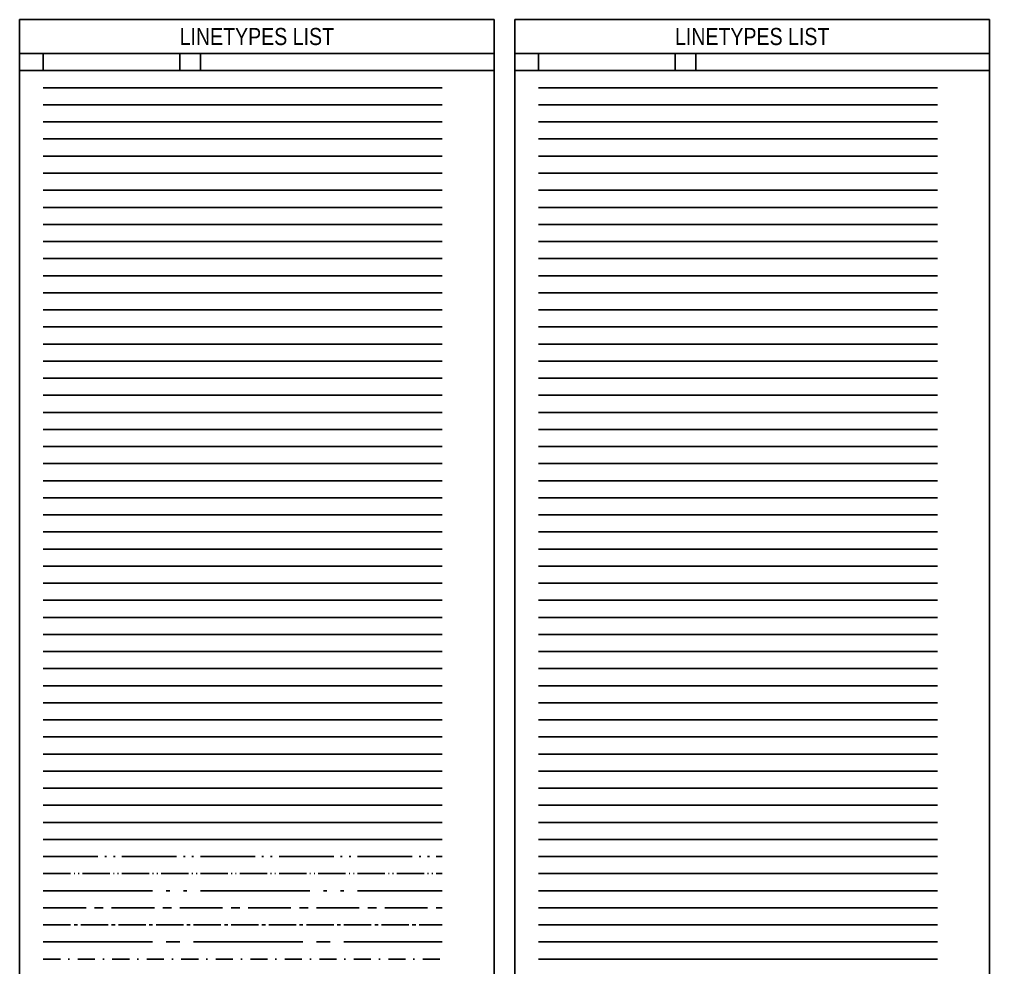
# Model space of a CAD drawing. Header units: metres. Extents: x 3 to 509016, y 4 to 6969473.
# Drawn here: x 507671.3 to 507955.3, y 6969195.1 to 6969472.6 of the extents above; entities that cross this region are included whole.
import ezdxf
from ezdxf.lldxf.tags import DXFTag

# ---------------------------------------------------------------- set-up
doc = ezdxf.new("R2010")
doc.units = ezdxf.units.M
for name, pattern in [('ISO-BOUNDARY', [23, 16, -2, 0.5, -2, 0.5, -2]), ('ISO-BOUNDARY2', [11.5, 8, -1, 0.25, -1, 0.25, -1]), ('ISO-BOUNDARYx2', [46, 32, -4, 1, -4, 1, -4]), ('ISO-CENTRE', [20, 12.5, -2.5, 2.5, -2.5]), ('ISO-CENTRE2', [11, 8, -1, 1, -1]), ('ISO-CENTREX2', [44, 32, -4, 4, -4]), ('ISO-DASHDOT', [10, 5, -2.5, 0, -2.5])]:
    doc.linetypes.add(name, pattern=pattern)
doc.layers.add('_Design Non Plottable', color=45, linetype='Continuous', plot=False)
doc.layers.add('XREF', color=7, linetype='Continuous')
doc.styles.get("Standard").update_dxf_attribs({"font": 'ARIALN.TTF'})
doc.linetypes.add('CIVIL-Barrier 1', pattern='A,7.5,[13,NORTHROP_LTYPES,S=1,R=0,X=0,Y=0],7.5', length=15)
doc.linetypes.add('CIVIL-Barrier 2', pattern='A,7.5,[14,NORTHROP_LTYPES,S=1,R=0,X=0,Y=0],7.5', length=15)
doc.linetypes.add('CIVIL-Barrier 3', pattern='A,13.5,[12,NORTHROP_LTYPES,S=1,R=90,X=0,Y=0],1.5', length=15)
doc.linetypes.add('CIVIL-Edge Building', pattern='A,1.5,[15,NORTHROP_LTYPES,S=1,R=0,X=0,Y=1.5],1.5', length=3)
doc.linetypes.add('CIVIL-Fence 1', pattern='A,12,[11,NORTHROP_LTYPES,S=1,R=0,X=0,Y=0],-3', length=15)
doc.linetypes.add('CIVIL-Fence 2', pattern='A,12,[12,NORTHROP_LTYPES,S=1,R=0,X=0,Y=0],-3', length=15)
doc.linetypes.add('CIVIL-Fence 3', pattern='A,12,-3.5,[17,NORTHROP_LTYPES,S=1,R=0,X=0,Y=0],-3.5', length=19)
doc.linetypes.add('CIVIL-Fence 4', pattern='A,12,-1.5,[15,NORTHROP_LTYPES,S=1,R=0,X=0,Y=0],-1.5', length=15)
doc.linetypes.add('CIVIL-Fence 5', pattern='A,12,-1.5,[16,NORTHROP_LTYPES,S=1,R=0,X=0,Y=0],-2.5', length=16)
doc.linetypes.add('CIVIL-Fence 6', pattern='A,12.94,-0.56,[18,NORTHROP_LTYPES,S=1,R=0,X=0,Y=0],-1.321725', length=14.821725)
doc.linetypes.add('CIVIL-Fence 7', pattern='A,10.757359,-1.06066,[12,NORTHROP_LTYPES,S=1,R=45,X=0,Y=-1.06066],-3.181981', length=15)
doc.linetypes.add('CIVIL-Railway Tracks', pattern='A,0,-2,[17,NORTHROP_LTYPES,S=1,R=0,X=0,Y=0],-2', length=4)
doc.linetypes.add('CIVIL_Edge of Bitumen', pattern='A,2,[19,NORTHROP_LTYPES,S=1,R=0,X=0,Y=0],8', length=10)
tags = doc.linetypes.add('DRAINAGE-Design Drainage', pattern='A,16.211712,-0.32817,["D",Standard,S=2,R=0,X=0,Y=-1],-2.027901', length=18.567783).pattern_tags.tags
tags[6] = DXFTag(74, 10)
tags = doc.linetypes.add('DRAINAGE-Design Irrigation', pattern='A,3.056402,-2,4,-2,4,-2,3.056402,-0.281785,["IRR",Standard,S=2,R=0,X=0,Y=-1],-4.412622', length=24.807211).pattern_tags.tags
tags[18] = DXFTag(74, 10)
tags = doc.linetypes.add('DRAINAGE-Design RWD', pattern='A,14.307892,-0.324077,["RWD",Standard,S=2,R=0,X=0,Y=-1],-5.843727', length=20.475696).pattern_tags.tags
tags[6] = DXFTag(74, 10)
tags = doc.linetypes.add('DRAINAGE-Design Subsoil Drain', pattern='A,14.598135,-0.413779,["SSD",Standard,S=2,R=0,X=0,Y=-1],-5.101228', length=20.113142).pattern_tags.tags
tags[6] = DXFTag(74, 10)
tags = doc.linetypes.add('DRAINAGE-Design SWD', pattern='A,14.280946,-0.413779,["SWD",Standard,S=2,R=0,X=0,Y=-1],-5.735607', length=20.430332).pattern_tags.tags
tags[6] = DXFTag(74, 10)
tags = doc.linetypes.add('DRAINAGE-Existing Drainage', pattern='A,6.542145,-1.8,6.542145,-0.31862,["ExD",Standard,S=2,R=0,X=0,Y=-1],-4.701844', length=19.904754).pattern_tags.tags
tags[10] = DXFTag(74, 10)
tags = doc.linetypes.add('DRAINAGE-Existing Irrigation', pattern='A,1.842375,-1,3.684749,-1,3.684749,-1,3.684749,-1,1.842375,-0.31862,["ExIRR",Standard,S=2,R=0,X=0,Y=-1],-7.086564', length=26.144181).pattern_tags.tags
tags[22] = DXFTag(74, 10)
tags = doc.linetypes.add('DRAINAGE-Existing RWD', pattern='A,5.588189,-1.8,5.588189,-0.31862,["ExRWD",Standard,S=2,R=0,X=0,Y=-1],-8.517669', length=21.812667).pattern_tags.tags
tags[10] = DXFTag(74, 10)
tags = doc.linetypes.add('DRAINAGE-Existing Subsoil Drain', pattern='A,5.769463,-1.8,5.769463,-0.336016,["ExSSD",Standard,S=2,R=0,X=0,Y=-1],-7.775171', length=21.450113).pattern_tags.tags
tags[10] = DXFTag(74, 10)
tags = doc.linetypes.add('DRAINAGE-Existing SWD', pattern='A,5.610868,-1.8,5.610868,-0.336016,["ExSWD",Standard,S=2,R=0,X=0,Y=-1],-8.40955', length=21.767302).pattern_tags.tags
tags[10] = DXFTag(74, 10)
tags = doc.linetypes.add('DRAINAGE-Future Drainage', pattern='A,4.284232,-2.975,0.05,-2.975,4.284232,-0.315892,["FutD",Standard,S=2,R=0,X=0,Y=-1],-5.347136', length=20.231492).pattern_tags.tags
tags[14] = DXFTag(74, 10)
tags = doc.linetypes.add('DRAINAGE-Future Subsoil Drain', pattern='A,3.515643,-2.975,0.05,-2.975,3.515643,-0.325102,["FutSSD",Standard,S=2,R=0,X=0,Y=-1],-8.412278', length=21.768666).pattern_tags.tags
tags[14] = DXFTag(74, 10)
tags = doc.linetypes.add('DRAINAGE-Future SWD', pattern='A,3.357048,-2.975,0.05,-2.975,3.357048,-0.325102,["FutSWD",Standard,S=2,R=0,X=0,Y=-1],-9.046658', length=22.085856).pattern_tags.tags
tags[14] = DXFTag(74, 10)
doc.linetypes.add('EARTHWORKS-Boulder Wall', pattern='A,0,-1.5,["O",Standard,S=4,R=90,X=1,Y=-1.805],-2.25', length=3.75)
doc.linetypes.add('EARTHWORKS-Mound 1', pattern='A,5,-1,[7,NORTHROP_LTYPES,S=1,R=270,X=0,Y=2.5],-3', length=9)
doc.linetypes.add('EARTHWORKS-Mound 2', pattern='A,0,-6,[7,NORTHROP_LTYPES,S=1,R=270,X=0,Y=2.5],-3', length=9)
doc.linetypes.add('EARTHWORKS_Batter Tadpole', pattern='A,0.5,[10,NORTHROP_LTYPES,S=1,R=0,X=0,Y=0],3,[10,NORTHROP_LTYPES,S=0.5,R=0,X=0,Y=0],2.5', length=6)
doc.linetypes.add('EARTHWORKS_Batter Ticks 1', pattern='A,0.5,[9,NORTHROP_LTYPES,S=1,R=0,X=0,Y=0],3,[9,NORTHROP_LTYPES,S=0.5,R=0,X=0,Y=0],2.5', length=6)
doc.linetypes.add('EARTHWORKS_Batter Ticks 2', pattern='A,0.5,[21,NORTHROP_LTYPES,S=1,R=0,X=0,Y=0],3,[21,NORTHROP_LTYPES,S=0.5,R=0,X=0,Y=0],2.5', length=6)
tags = doc.linetypes.add('FLOOD 01%AEP', pattern='A,18.137697,-0.281447,["1%%%AEP",Standard,S=2,R=0,X=0,Y=-1],-8.320872', length=26.740016).pattern_tags.tags
tags[6] = DXFTag(74, 10)
tags = doc.linetypes.add('FLOOD 02%AEP', pattern='A,17.956251,-0.462893,["2%%%AEP",Standard,S=2,R=0,X=0,Y=-1],-8.320872', length=26.740016).pattern_tags.tags
tags[6] = DXFTag(74, 10)
tags = doc.linetypes.add('FLOOD 05%AEP', pattern='A,17.983536,-0.435608,["5%%%AEP",Standard,S=2,R=0,X=0,Y=-1],-8.320872', length=26.740016).pattern_tags.tags
tags[6] = DXFTag(74, 10)
tags = doc.linetypes.add('FLOOD 10%AEP', pattern='A,17.50059,-0.281447,["10%%%AEP",Standard,S=2,R=0,X=0,Y=-1],-9.595087', length=27.377124).pattern_tags.tags
tags[6] = DXFTag(74, 10)
tags = doc.linetypes.add('FLOOD 20%AEP', pattern='A,17.319143,-0.462893,["20%%%AEP",Standard,S=2,R=0,X=0,Y=-1],-9.595087', length=27.377123).pattern_tags.tags
tags[6] = DXFTag(74, 10)
tags = doc.linetypes.add('FLOOD FREEBOARD', pattern='A,20.980153,["FB",Standard,S=2,R=0,X=0,Y=0.3],6.487094', length=27.467247).pattern_tags.tags
tags[4] = DXFTag(74, 10)
tags = doc.linetypes.add('FLOOD NWL', pattern='A,20.031147,["NWL",Standard,S=2,R=0,X=0,Y=0.3],7.436101', length=27.467248).pattern_tags.tags
tags[4] = DXFTag(74, 10)
tags = doc.linetypes.add('FLOOD TED', pattern='A,20.153414,["TED",Standard,S=2,R=0,X=0,Y=0.3],7.313833', length=27.467247).pattern_tags.tags
tags[4] = DXFTag(74, 10)
tags = doc.linetypes.add('FLOOD TWL', pattern='A,20.025856,["TWL",Standard,S=2,R=0,X=0,Y=0.3],7.441391', length=27.467247).pattern_tags.tags
tags[4] = DXFTag(74, 10)
tags = doc.linetypes.add('GAS-Design Gas', pattern='A,16.084493,-0.390587,["G",Standard,S=2,R=0,X=0,Y=-1],-2.161255', length=18.636335).pattern_tags.tags
tags[6] = DXFTag(74, 10)
tags = doc.linetypes.add('GAS-Existing Gas', pattern='A,6.501046,-1.8,6.501046,-0.336016,["ExG",Standard,S=2,R=0,X=0,Y=-1],-4.835198', length=19.973306).pattern_tags.tags
tags[10] = DXFTag(74, 10)
tags = doc.linetypes.add('GAS-Future Gas', pattern='A,4.247226,-2.975,0.05,-2.975,4.247226,-0.325102,["FutG",Standard,S=2,R=0,X=0,Y=-1],-5.472306', length=20.29186).pattern_tags.tags
tags[14] = DXFTag(74, 10)
tags = doc.linetypes.add('UTILITY-Design Elec', pattern='A,16.284017,-0.31862,["E",Standard,S=2,R=0,X=0,Y=-1],-1.905118', length=18.507755).pattern_tags.tags
tags[6] = DXFTag(74, 10)
tags = doc.linetypes.add('UTILITY-Design HV', pattern='A,15.451821,-0.324077,["HV",Standard,S=2,R=0,X=0,Y=-1],-3.665009', length=19.440907).pattern_tags.tags
tags[6] = DXFTag(74, 10)
tags = doc.linetypes.add('UTILITY-Design NBN', pattern='A,14.619624,-0.329534,["NBN",Standard,S=2,R=0,X=0,Y=-1],-5.143863', length=20.093021).pattern_tags.tags
tags[6] = DXFTag(74, 10)
tags = doc.linetypes.add('UTILITY-Design Optic Fibre', pattern='A,15.373715,-0.401501,["OF",Standard,S=2,R=0,X=0,Y=-1],-3.599181', length=19.374397).pattern_tags.tags
tags[6] = DXFTag(74, 10)
tags = doc.linetypes.add('UTILITY-Design Overhead Elec', pattern='A,14.164302,-0.401501,["OH/E",Standard,S=2,R=0,X=0,Y=-1],-5.99618', length=20.561983).pattern_tags.tags
tags[6] = DXFTag(74, 10)
tags = doc.linetypes.add('UTILITY-Design Telecomm', pattern='A,16.22399,-0.442767,["T",Standard,S=2,R=0,X=0,Y=-1],-1.857369', length=18.524126).pattern_tags.tags
tags[6] = DXFTag(74, 10)
tags = doc.linetypes.add('UTILITY-Design Unknown', pattern='A,16.319146,-0.410367,["?",Standard,S=2,R=0,X=0,Y=-1],-1.663985', length=18.393498).pattern_tags.tags
tags[6] = DXFTag(74, 10)
tags = doc.linetypes.add('UTILITY-Existing Elec', pattern='A,6.573523,-1.8,6.573523,-0.31862,["ExE",Standard,S=2,R=0,X=0,Y=-1],-4.579061', length=19.844727).pattern_tags.tags
tags[10] = DXFTag(74, 10)
tags = doc.linetypes.add('UTILITY-Existing HV', pattern='A,6.160153,-1.8,6.160153,-0.31862,["ExHV",Standard,S=2,R=0,X=0,Y=-1],-6.338952', length=20.777878).pattern_tags.tags
tags[10] = DXFTag(74, 10)
tags = doc.linetypes.add('UTILITY-Existing NBN', pattern='A,5.746784,-1.8,5.746784,-0.31862,["ExNBN",Standard,S=2,R=0,X=0,Y=-1],-7.817806', length=21.429994).pattern_tags.tags
tags[10] = DXFTag(74, 10)
tags = doc.linetypes.add('UTILITY-Existing Optic Fibre', pattern='A,6.151114,-1.8,6.151114,-0.336016,["ExOF",Standard,S=2,R=0,X=0,Y=-1],-6.273124', length=20.711368).pattern_tags.tags
tags[10] = DXFTag(74, 10)
doc.linetypes.add('UTILITY-Existing OVERHEAD', pattern='A,3.75,[1,NORTHROP_LTYPES,S=1,R=0,X=0,Y=0],7.5,[1,NORTHROP_LTYPES,S=1,R=180,X=0,Y=0],3.75', length=15)
tags = doc.linetypes.add('UTILITY-Existing Overhead Elec', pattern='A,5.546407,-1.8,5.546407,-0.336016,["ExOH/E",Standard,S=2,R=0,X=0,Y=-1],-8.670123', length=21.898953).pattern_tags.tags
tags[10] = DXFTag(74, 10)
tags = doc.linetypes.add('UTILITY-Existing Telecomm', pattern='A,6.605583,-1.8,6.605583,-0.31862,["ExT",Standard,S=2,R=0,X=0,Y=-1],-4.531312', length=19.861098).pattern_tags.tags
tags[10] = DXFTag(74, 10)
tags = doc.linetypes.add('UTILITY-Existing Unknown', pattern='A,6.632697,-1.8,6.632697,-0.327148,["Ex?",Standard,S=2,R=0,X=0,Y=-1],-4.337928', length=19.73047).pattern_tags.tags
tags[10] = DXFTag(74, 10)
tags = doc.linetypes.add('UTILITY-Future Elec', pattern='A,4.31561,-2.975,0.05,-2.975,4.31561,-0.315892,["FutE",Standard,S=2,R=0,X=0,Y=-1],-5.224353', length=20.171465).pattern_tags.tags
tags[14] = DXFTag(74, 10)
tags = doc.linetypes.add('UTILITY-Future HV', pattern='A,3.90224,-2.975,0.05,-2.975,3.90224,-0.315892,["FutHV",Standard,S=2,R=0,X=0,Y=-1],-6.984244', length=21.104616).pattern_tags.tags
tags[14] = DXFTag(74, 10)
tags = doc.linetypes.add('UTILITY-Future NBN', pattern='A,3.399219,-2.975,0.05,-2.975,3.399219,-0.168184,["FutNBN",Standard,S=2,R=0,X=0,Y=-1],-8.96806', length=21.934682).pattern_tags.tags
tags[14] = DXFTag(74, 10)
tags = doc.linetypes.add('UTILITY-Future Optic Fibre', pattern='A,3.897294,-2.975,0.05,-2.975,3.897294,-0.325102,["FutOF",Standard,S=2,R=0,X=0,Y=-1],-6.910232', length=21.029922).pattern_tags.tags
tags[14] = DXFTag(74, 10)
tags = doc.linetypes.add('UTILITY-Future Telecomm', pattern='A,4.34767,-2.975,0.05,-2.975,4.34767,-0.315892,["FutT",Standard,S=2,R=0,X=0,Y=-1],-5.176604', length=20.187836).pattern_tags.tags
tags[14] = DXFTag(74, 10)
tags = doc.linetypes.add('WATER-Des RecWater', pattern='A,15.134631,-0.324077,["RW",Standard,S=2,R=0,X=0,Y=-1],-4.295296', length=19.754004).pattern_tags.tags
tags[6] = DXFTag(74, 10)
tags = doc.linetypes.add('WATER-Des Water', pattern='A,15.81676,-0.468688,["W",Standard,S=2,R=0,X=0,Y=-1],-2.641817', length=18.927265).pattern_tags.tags
tags[6] = DXFTag(74, 10)
tags = doc.linetypes.add('WATER-Design DN025', pattern='A,19.15066,-0.479262,["W-25",Standard,S=2,R=0,X=0,Y=-1],-5.888405', length=25.518327).pattern_tags.tags
tags[6] = DXFTag(74, 10)
tags = doc.linetypes.add('WATER-Design DN032', pattern='A,19.15066,-0.479262,["W-32",Standard,S=2,R=0,X=0,Y=-1],-5.862484', length=25.492406).pattern_tags.tags
tags[6] = DXFTag(74, 10)
tags = doc.linetypes.add('WATER-Design DN040', pattern='A,19.15066,-0.479262,["W-40",Standard,S=2,R=0,X=0,Y=-1],-5.870669', length=25.500591).pattern_tags.tags
tags[6] = DXFTag(74, 10)
tags = doc.linetypes.add('WATER-Design DN050', pattern='A,19.15066,-0.479262,["W-50",Standard,S=2,R=0,X=0,Y=-1],-5.870669', length=25.500591).pattern_tags.tags
tags[6] = DXFTag(74, 10)
tags = doc.linetypes.add('WATER-Design DN063', pattern='A,19.15066,-0.479262,["W-63",Standard,S=2,R=0,X=0,Y=-1],-5.874762', length=25.504684).pattern_tags.tags
tags[6] = DXFTag(74, 10)
tags = doc.linetypes.add('WATER-Design DN090', pattern='A,19.15066,-0.479262,["W-90",Standard,S=2,R=0,X=0,Y=-1],-5.870669', length=25.500591).pattern_tags.tags
tags[6] = DXFTag(74, 10)
tags = doc.linetypes.add('WATER-Design DN100', pattern='A,18.513552,-0.479262,["W-100",Standard,S=2,R=0,X=0,Y=-1],-7.144885', length=26.137699).pattern_tags.tags
tags[6] = DXFTag(74, 10)
tags = doc.linetypes.add('WATER-Design DN125', pattern='A,18.513552,-0.479262,["W-125",Standard,S=2,R=0,X=0,Y=-1],-7.16262', length=26.155434).pattern_tags.tags
tags[6] = DXFTag(74, 10)
tags = doc.linetypes.add('WATER-Design DN150', pattern='A,18.513552,-0.479262,["W-150",Standard,S=2,R=0,X=0,Y=-1],-7.144885', length=26.137699).pattern_tags.tags
tags[6] = DXFTag(74, 10)
tags = doc.linetypes.add('WATER-Design DN180', pattern='A,18.513552,-0.479262,["W-180",Standard,S=2,R=0,X=0,Y=-1],-7.144885', length=26.137699).pattern_tags.tags
tags[6] = DXFTag(74, 10)
tags = doc.linetypes.add('WATER-Design DN200', pattern='A,18.513552,-0.479262,["W-200",Standard,S=2,R=0,X=0,Y=-1],-7.144885', length=26.137699).pattern_tags.tags
tags[6] = DXFTag(74, 10)
tags = doc.linetypes.add('WATER-Design DN225', pattern='A,18.513552,-0.479262,["W-225",Standard,S=2,R=0,X=0,Y=-1],-7.16262', length=26.155434).pattern_tags.tags
tags[6] = DXFTag(74, 10)
tags = doc.linetypes.add('WATER-Design DN250', pattern='A,18.513552,-0.479262,["W-250",Standard,S=2,R=0,X=0,Y=-1],-7.144885', length=26.137699).pattern_tags.tags
tags[6] = DXFTag(74, 10)
tags = doc.linetypes.add('WATER-Design DN280', pattern='A,18.513552,-0.479262,["W-280",Standard,S=2,R=0,X=0,Y=-1],-7.144885', length=26.137699).pattern_tags.tags
tags[6] = DXFTag(74, 10)
tags = doc.linetypes.add('WATER-Design DN300', pattern='A,18.513552,-0.479262,["W-300",Standard,S=2,R=0,X=0,Y=-1],-7.144885', length=26.137699).pattern_tags.tags
tags[6] = DXFTag(74, 10)
tags = doc.linetypes.add('WATER-Design DN315', pattern='A,18.513552,-0.479262,["W-315",Standard,S=2,R=0,X=0,Y=-1],-7.16262', length=26.155434).pattern_tags.tags
tags[6] = DXFTag(74, 10)
tags = doc.linetypes.add('WATER-Design DN355', pattern='A,18.513552,-0.479262,["W-355",Standard,S=2,R=0,X=0,Y=-1],-7.16262', length=26.155434).pattern_tags.tags
tags[6] = DXFTag(74, 10)
tags = doc.linetypes.add('WATER-Design DN375', pattern='A,18.513552,-0.479262,["W-375",Standard,S=2,R=0,X=0,Y=-1],-7.16262', length=26.155434).pattern_tags.tags
tags[6] = DXFTag(74, 10)
tags = doc.linetypes.add('WATER-Design DN400', pattern='A,18.513552,-0.479262,["W-400",Standard,S=2,R=0,X=0,Y=-1],-7.144885', length=26.137699).pattern_tags.tags
tags[6] = DXFTag(74, 10)
tags = doc.linetypes.add('WATER-Design DN500', pattern='A,18.513552,-0.479262,["W-500",Standard,S=2,R=0,X=0,Y=-1],-7.144885', length=26.137699).pattern_tags.tags
tags[6] = DXFTag(74, 10)
tags = doc.linetypes.add('WATER-Design DN560', pattern='A,18.513552,-0.479262,["W-560",Standard,S=2,R=0,X=0,Y=-1],-7.144885', length=26.137699).pattern_tags.tags
tags[6] = DXFTag(74, 10)
tags = doc.linetypes.add('WATER-Design DN630', pattern='A,18.513552,-0.479262,["W-630",Standard,S=2,R=0,X=0,Y=-1],-7.144885', length=26.137699).pattern_tags.tags
tags[6] = DXFTag(74, 10)
tags = doc.linetypes.add('WATER-Design DN710', pattern='A,18.513552,-0.479262,["W-710",Standard,S=2,R=0,X=0,Y=-1],-7.144885', length=26.137699).pattern_tags.tags
tags[6] = DXFTag(74, 10)
tags = doc.linetypes.add('WATER-Design DN750', pattern='A,18.513552,-0.479262,["W-750",Standard,S=2,R=0,X=0,Y=-1],-7.144885', length=26.137699).pattern_tags.tags
tags[6] = DXFTag(74, 10)
tags = doc.linetypes.add('WATER-Ex RecWater', pattern='A,6.001558,-1.8,6.001558,-0.31862,["ExRW",Standard,S=2,R=0,X=0,Y=-1],-6.969238', length=21.090974).pattern_tags.tags
tags[10] = DXFTag(74, 10)
tags = doc.linetypes.add('WATER-Ex Water', pattern='A,6.414928,-1.8,6.414928,-0.31862,["ExW",Standard,S=2,R=0,X=0,Y=-1],-5.315759', length=20.264235).pattern_tags.tags
tags[10] = DXFTag(74, 10)
tags = doc.linetypes.add('WATER-Existing DN025', pattern='A,8.081878,-1.8,8.081878,-0.329194,["ExW-25",Standard,S=2,R=0,X=0,Y=-1],-8.562347', length=26.855297).pattern_tags.tags
tags[10] = DXFTag(74, 10)
tags = doc.linetypes.add('WATER-Existing DN032', pattern='A,8.081878,-1.8,8.081878,-0.329194,["ExW-32",Standard,S=2,R=0,X=0,Y=-1],-8.536427', length=26.829377).pattern_tags.tags
tags[10] = DXFTag(74, 10)
tags = doc.linetypes.add('WATER-Existing DN040', pattern='A,8.081878,-1.8,8.081878,-0.329194,["ExW-40",Standard,S=2,R=0,X=0,Y=-1],-8.544612', length=26.837562).pattern_tags.tags
tags[10] = DXFTag(74, 10)
tags = doc.linetypes.add('WATER-Existing DN050', pattern='A,8.081878,-1.8,8.081878,-0.329194,["ExW-50",Standard,S=2,R=0,X=0,Y=-1],-8.544612', length=26.837562).pattern_tags.tags
tags[10] = DXFTag(74, 10)

# ---------------------------------------------------------------- blocks, each defined once
blk = doc.blocks.new('XD_DESIGN_3')
at = {"linetype": 'CIVIL-Barrier 1'}
blk.add_lwpolyline([(508738.439, 6967756.749), (508855.227, 6967756.749)], dxfattribs=at)
at = {"linetype": 'UTILITY-Design Elec'}
blk.add_lwpolyline([(508883.439, 6967756.749), (509000.227, 6967756.749)], dxfattribs=at)
at = {"linetype": 'CIVIL-Barrier 2'}
blk.add_lwpolyline([(508738.439, 6967751.749), (508855.227, 6967751.749)], dxfattribs=at)
at = {"linetype": 'UTILITY-Design HV'}
blk.add_lwpolyline([(508883.439, 6967751.749), (509000.227, 6967751.749)], dxfattribs=at)
at = {"linetype": 'CIVIL-Barrier 3'}
blk.add_lwpolyline([(508738.439, 6967746.749), (508855.227, 6967746.749)], dxfattribs=at)
at = {"linetype": 'UTILITY-Design NBN'}
blk.add_lwpolyline([(508883.439, 6967746.749), (509000.227, 6967746.749)], dxfattribs=at)
at = {"linetype": 'CIVIL-Edge Building'}
blk.add_lwpolyline([(508738.439, 6967741.749), (508855.227, 6967741.749)], dxfattribs=at)
at = {"linetype": 'UTILITY-Design Optic Fibre'}
blk.add_lwpolyline([(508883.439, 6967741.749), (509000.227, 6967741.749)], dxfattribs=at)
at = {"linetype": 'CIVIL-Fence 1'}
blk.add_lwpolyline([(508738.439, 6967736.749), (508855.227, 6967736.749)], dxfattribs=at)
at = {"linetype": 'UTILITY-Design Overhead Elec'}
blk.add_lwpolyline([(508883.439, 6967736.749), (509000.227, 6967736.749)], dxfattribs=at)
at = {"linetype": 'CIVIL-Fence 2'}
blk.add_lwpolyline([(508738.439, 6967731.749), (508855.227, 6967731.749)], dxfattribs=at)
at = {"linetype": 'UTILITY-Design Telecomm'}
blk.add_lwpolyline([(508883.439, 6967731.749), (509000.227, 6967731.749)], dxfattribs=at)
at = {"linetype": 'CIVIL-Fence 3'}
blk.add_lwpolyline([(508738.439, 6967726.749), (508855.227, 6967726.749)], dxfattribs=at)
at = {"linetype": 'UTILITY-Design Unknown'}
blk.add_lwpolyline([(508883.439, 6967726.749), (509000.227, 6967726.749)], dxfattribs=at)
at = {"linetype": 'CIVIL-Fence 4'}
blk.add_lwpolyline([(508738.439, 6967721.749), (508855.227, 6967721.749)], dxfattribs=at)
at = {"color": 252, "linetype": 'UTILITY-Existing Elec'}
blk.add_lwpolyline([(508883.439, 6967721.749), (509000.227, 6967721.749)], dxfattribs=at)
at = {"linetype": 'CIVIL-Fence 5'}
blk.add_lwpolyline([(508738.439, 6967716.749), (508855.227, 6967716.749)], dxfattribs=at)
at = {"color": 252, "linetype": 'UTILITY-Existing HV'}
blk.add_lwpolyline([(508883.439, 6967716.749), (509000.227, 6967716.749)], dxfattribs=at)
at = {"linetype": 'CIVIL-Fence 6'}
blk.add_lwpolyline([(508738.439, 6967711.749), (508855.227, 6967711.749)], dxfattribs=at)
at = {"color": 252, "linetype": 'UTILITY-Existing NBN'}
blk.add_lwpolyline([(508883.439, 6967711.749), (509000.227, 6967711.749)], dxfattribs=at)
at = {"linetype": 'CIVIL-Fence 7'}
blk.add_lwpolyline([(508738.439, 6967706.749), (508855.227, 6967706.749)], dxfattribs=at)
at = {"color": 252, "linetype": 'UTILITY-Existing OVERHEAD'}
blk.add_lwpolyline([(508883.439, 6967706.749), (509000.227, 6967706.749)], dxfattribs=at)
at = {"linetype": 'CIVIL-Railway Tracks'}
blk.add_lwpolyline([(508738.439, 6967701.749), (508855.227, 6967701.749)], dxfattribs=at)
at = {"color": 252, "linetype": 'UTILITY-Existing Optic Fibre'}
blk.add_lwpolyline([(508883.439, 6967701.749), (509000.227, 6967701.749)], dxfattribs=at)
at = {"linetype": 'CIVIL_Edge of Bitumen'}
blk.add_lwpolyline([(508738.439, 6967696.749), (508855.227, 6967696.749)], dxfattribs=at)
at = {"color": 252, "linetype": 'UTILITY-Existing Overhead Elec'}
blk.add_lwpolyline([(508883.439, 6967696.749), (509000.227, 6967696.749)], dxfattribs=at)
at = {"linetype": 'Continuous'}
blk.add_lwpolyline([(508738.439, 6967691.749), (508855.227, 6967691.749)], dxfattribs=at)
at = {"color": 252, "linetype": 'UTILITY-Existing Telecomm'}
blk.add_lwpolyline([(508883.439, 6967691.749), (509000.227, 6967691.749)], dxfattribs=at)
at = {"linetype": 'DRAINAGE-Design Drainage'}
blk.add_lwpolyline([(508738.439, 6967686.749), (508855.227, 6967686.749)], dxfattribs=at)
at = {"color": 252, "linetype": 'UTILITY-Existing Unknown'}
blk.add_lwpolyline([(508883.439, 6967686.749), (509000.227, 6967686.749)], dxfattribs=at)
at = {"linetype": 'DRAINAGE-Design Irrigation'}
blk.add_lwpolyline([(508738.439, 6967681.749), (508855.227, 6967681.749)], dxfattribs=at)
at = {"color": 253, "linetype": 'UTILITY-Future Elec'}
blk.add_lwpolyline([(508883.439, 6967681.749), (509000.227, 6967681.749)], dxfattribs=at)
at = {"linetype": 'DRAINAGE-Design RWD'}
blk.add_lwpolyline([(508738.439, 6967676.749), (508855.227, 6967676.749)], dxfattribs=at)
at = {"color": 253, "linetype": 'UTILITY-Future HV'}
blk.add_lwpolyline([(508883.439, 6967676.749), (509000.227, 6967676.749)], dxfattribs=at)
at = {"linetype": 'DRAINAGE-Design SWD'}
blk.add_lwpolyline([(508738.439, 6967671.749), (508855.227, 6967671.749)], dxfattribs=at)
at = {"color": 253, "linetype": 'UTILITY-Future NBN'}
blk.add_lwpolyline([(508883.439, 6967671.749), (509000.227, 6967671.749)], dxfattribs=at)
at = {"linetype": 'DRAINAGE-Design Subsoil Drain'}
blk.add_lwpolyline([(508738.439, 6967666.749), (508855.227, 6967666.749)], dxfattribs=at)
at = {"color": 253, "linetype": 'UTILITY-Future Optic Fibre'}
blk.add_lwpolyline([(508883.439, 6967666.749), (509000.227, 6967666.749)], dxfattribs=at)
at = {"color": 252, "linetype": 'DRAINAGE-Existing Drainage'}
blk.add_lwpolyline([(508738.439, 6967661.749), (508855.227, 6967661.749)], dxfattribs=at)
at = {"color": 253, "linetype": 'UTILITY-Future Telecomm'}
blk.add_lwpolyline([(508883.439, 6967661.749), (509000.227, 6967661.749)], dxfattribs=at)
at = {"color": 252, "linetype": 'DRAINAGE-Existing Irrigation'}
blk.add_lwpolyline([(508738.439, 6967656.749), (508855.227, 6967656.749)], dxfattribs=at)
at = {"linetype": 'WATER-Des RecWater'}
blk.add_lwpolyline([(508883.439, 6967656.749), (509000.227, 6967656.749)], dxfattribs=at)
at = {"color": 252, "linetype": 'DRAINAGE-Existing RWD'}
blk.add_lwpolyline([(508738.439, 6967651.749), (508855.227, 6967651.749)], dxfattribs=at)
at = {"linetype": 'WATER-Des Water'}
blk.add_lwpolyline([(508883.439, 6967651.749), (509000.227, 6967651.749)], dxfattribs=at)
at = {"color": 252, "linetype": 'DRAINAGE-Existing SWD'}
blk.add_lwpolyline([(508738.439, 6967646.749), (508855.227, 6967646.749)], dxfattribs=at)
at = {"linetype": 'WATER-Design DN025'}
blk.add_lwpolyline([(508883.439, 6967646.749), (509000.227, 6967646.749)], dxfattribs=at)
at = {"color": 252, "linetype": 'DRAINAGE-Existing Subsoil Drain'}
blk.add_lwpolyline([(508738.439, 6967641.749), (508855.227, 6967641.749)], dxfattribs=at)
at = {"linetype": 'WATER-Design DN032'}
blk.add_lwpolyline([(508883.439, 6967641.749), (509000.227, 6967641.749)], dxfattribs=at)
at = {"color": 253, "linetype": 'DRAINAGE-Future Drainage'}
blk.add_lwpolyline([(508738.439, 6967636.749), (508855.227, 6967636.749)], dxfattribs=at)
at = {"linetype": 'WATER-Design DN040'}
blk.add_lwpolyline([(508883.439, 6967636.749), (509000.227, 6967636.749)], dxfattribs=at)
at = {"color": 253, "linetype": 'DRAINAGE-Future SWD'}
blk.add_lwpolyline([(508738.439, 6967631.749), (508855.227, 6967631.749)], dxfattribs=at)
at = {"linetype": 'WATER-Design DN050'}
blk.add_lwpolyline([(508883.439, 6967631.749), (509000.227, 6967631.749)], dxfattribs=at)
at = {"color": 253, "linetype": 'DRAINAGE-Future Subsoil Drain'}
blk.add_lwpolyline([(508738.439, 6967626.749), (508855.227, 6967626.749)], dxfattribs=at)
at = {"linetype": 'WATER-Design DN063'}
blk.add_lwpolyline([(508883.439, 6967626.749), (509000.227, 6967626.749)], dxfattribs=at)
at = {"linetype": 'EARTHWORKS-Boulder Wall'}
blk.add_lwpolyline([(508738.439, 6967621.749), (508855.227, 6967621.749)], dxfattribs=at)
at = {"linetype": 'WATER-Design DN090'}
blk.add_lwpolyline([(508883.439, 6967621.749), (509000.227, 6967621.749)], dxfattribs=at)
at = {"linetype": 'EARTHWORKS-Mound 1'}
blk.add_lwpolyline([(508738.439, 6967616.749), (508855.227, 6967616.749)], dxfattribs=at)
at = {"linetype": 'WATER-Design DN100'}
blk.add_lwpolyline([(508883.439, 6967616.749), (509000.227, 6967616.749)], dxfattribs=at)
at = {"linetype": 'EARTHWORKS-Mound 2'}
blk.add_lwpolyline([(508738.439, 6967611.749), (508855.227, 6967611.749)], dxfattribs=at)
at = {"linetype": 'WATER-Design DN125'}
blk.add_lwpolyline([(508883.439, 6967611.749), (509000.227, 6967611.749)], dxfattribs=at)
at = {"linetype": 'EARTHWORKS_Batter Tadpole'}
blk.add_lwpolyline([(508738.439, 6967606.749), (508855.227, 6967606.749)], dxfattribs=at)
at = {"linetype": 'WATER-Design DN150'}
blk.add_lwpolyline([(508883.439, 6967606.749), (509000.227, 6967606.749)], dxfattribs=at)
at = {"linetype": 'EARTHWORKS_Batter Ticks 1'}
blk.add_lwpolyline([(508738.439, 6967601.749), (508855.227, 6967601.749)], dxfattribs=at)
at = {"linetype": 'WATER-Design DN180'}
blk.add_lwpolyline([(508883.439, 6967601.749), (509000.227, 6967601.749)], dxfattribs=at)
at = {"linetype": 'EARTHWORKS_Batter Ticks 2'}
blk.add_lwpolyline([(508738.439, 6967596.749), (508855.227, 6967596.749)], dxfattribs=at)
at = {"linetype": 'WATER-Design DN200'}
blk.add_lwpolyline([(508883.439, 6967596.749), (509000.227, 6967596.749)], dxfattribs=at)
at = {"linetype": 'FLOOD 01%AEP'}
blk.add_lwpolyline([(508738.439, 6967591.749), (508855.227, 6967591.749)], dxfattribs=at)
at = {"linetype": 'WATER-Design DN225'}
blk.add_lwpolyline([(508883.439, 6967591.749), (509000.227, 6967591.749)], dxfattribs=at)
at = {"linetype": 'FLOOD 02%AEP'}
blk.add_lwpolyline([(508738.439, 6967586.749), (508855.227, 6967586.749)], dxfattribs=at)
at = {"linetype": 'WATER-Design DN250'}
blk.add_lwpolyline([(508883.439, 6967586.749), (509000.227, 6967586.749)], dxfattribs=at)
at = {"linetype": 'FLOOD 05%AEP'}
blk.add_lwpolyline([(508738.439, 6967581.749), (508855.227, 6967581.749)], dxfattribs=at)
at = {"linetype": 'WATER-Design DN280'}
blk.add_lwpolyline([(508883.439, 6967581.749), (509000.227, 6967581.749)], dxfattribs=at)
at = {"linetype": 'FLOOD 10%AEP'}
blk.add_lwpolyline([(508738.439, 6967576.749), (508855.227, 6967576.749)], dxfattribs=at)
at = {"linetype": 'WATER-Design DN300'}
blk.add_lwpolyline([(508883.439, 6967576.749), (509000.227, 6967576.749)], dxfattribs=at)
at = {"linetype": 'FLOOD 20%AEP'}
blk.add_lwpolyline([(508738.439, 6967571.749), (508855.227, 6967571.749)], dxfattribs=at)
at = {"linetype": 'WATER-Design DN315'}
blk.add_lwpolyline([(508883.439, 6967571.749), (509000.227, 6967571.749)], dxfattribs=at)
at = {"linetype": 'FLOOD FREEBOARD'}
blk.add_lwpolyline([(508738.439, 6967566.749), (508855.227, 6967566.749)], dxfattribs=at)
at = {"linetype": 'WATER-Design DN355'}
blk.add_lwpolyline([(508883.439, 6967566.749), (509000.227, 6967566.749)], dxfattribs=at)
at = {"linetype": 'FLOOD NWL'}
blk.add_lwpolyline([(508738.439, 6967561.749), (508855.227, 6967561.749)], dxfattribs=at)
at = {"linetype": 'WATER-Design DN375'}
blk.add_lwpolyline([(508883.439, 6967561.749), (509000.227, 6967561.749)], dxfattribs=at)
at = {"linetype": 'FLOOD TED'}
blk.add_lwpolyline([(508738.439, 6967556.749), (508855.227, 6967556.749)], dxfattribs=at)
at = {"linetype": 'WATER-Design DN400'}
blk.add_lwpolyline([(508883.439, 6967556.749), (509000.227, 6967556.749)], dxfattribs=at)
at = {"linetype": 'FLOOD TWL'}
blk.add_lwpolyline([(508738.439, 6967551.749), (508855.227, 6967551.749)], dxfattribs=at)
at = {"linetype": 'WATER-Design DN500'}
blk.add_lwpolyline([(508883.439, 6967551.749), (509000.227, 6967551.749)], dxfattribs=at)
at = {"linetype": 'GAS-Design Gas'}
blk.add_lwpolyline([(508738.439, 6967546.749), (508855.227, 6967546.749)], dxfattribs=at)
at = {"linetype": 'WATER-Design DN560'}
blk.add_lwpolyline([(508883.439, 6967546.749), (509000.227, 6967546.749)], dxfattribs=at)
at = {"color": 252, "linetype": 'GAS-Existing Gas'}
blk.add_lwpolyline([(508738.439, 6967541.749), (508855.227, 6967541.749)], dxfattribs=at)
at = {"linetype": 'WATER-Design DN630'}
blk.add_lwpolyline([(508883.439, 6967541.749), (509000.227, 6967541.749)], dxfattribs=at)
at = {"color": 253, "linetype": 'GAS-Future Gas'}
blk.add_lwpolyline([(508738.439, 6967536.749), (508855.227, 6967536.749)], dxfattribs=at)
at = {"linetype": 'WATER-Design DN710'}
blk.add_lwpolyline([(508883.439, 6967536.749), (509000.227, 6967536.749)], dxfattribs=at)
at = {"linetype": 'ISO-BOUNDARY'}
blk.add_lwpolyline([(508738.513, 6967531.749), (508855.3, 6967531.749)], dxfattribs=at)
at = {"linetype": 'WATER-Design DN750'}
blk.add_lwpolyline([(508883.439, 6967531.749), (509000.227, 6967531.749)], dxfattribs=at)
at = {"linetype": 'ISO-BOUNDARY2'}
blk.add_lwpolyline([(508738.513, 6967526.749), (508855.3, 6967526.749)], dxfattribs=at)
at = {"linetype": 'WATER-Ex RecWater'}
blk.add_lwpolyline([(508883.439, 6967526.749), (509000.227, 6967526.749)], dxfattribs=at)
at = {"linetype": 'ISO-BOUNDARYx2'}
blk.add_lwpolyline([(508738.513, 6967521.749), (508855.3, 6967521.749)], dxfattribs=at)
at = {"linetype": 'WATER-Ex Water'}
blk.add_lwpolyline([(508883.439, 6967521.749), (509000.227, 6967521.749)], dxfattribs=at)
at = {"linetype": 'ISO-CENTRE'}
blk.add_lwpolyline([(508738.513, 6967516.749), (508855.3, 6967516.749)], dxfattribs=at)
at = {"linetype": 'WATER-Existing DN025'}
blk.add_lwpolyline([(508883.439, 6967516.749), (509000.227, 6967516.749)], dxfattribs=at)
at = {"linetype": 'ISO-CENTRE2'}
blk.add_lwpolyline([(508738.513, 6967511.749), (508855.3, 6967511.749)], dxfattribs=at)
at = {"linetype": 'WATER-Existing DN032'}
blk.add_lwpolyline([(508883.439, 6967511.749), (509000.227, 6967511.749)], dxfattribs=at)
at = {"linetype": 'ISO-CENTREX2'}
blk.add_lwpolyline([(508738.513, 6967506.749), (508855.3, 6967506.749)], dxfattribs=at)
at = {"linetype": 'WATER-Existing DN040'}
blk.add_lwpolyline([(508883.439, 6967506.749), (509000.227, 6967506.749)], dxfattribs=at)
at = {"linetype": 'ISO-DASHDOT'}
blk.add_lwpolyline([(508738.513, 6967501.749), (508855.3, 6967501.749)], dxfattribs=at)
at = {"linetype": 'WATER-Existing DN050'}
blk.add_lwpolyline([(508883.439, 6967501.749), (509000.227, 6967501.749)], dxfattribs=at)
at = {"layer": '_Design Non Plottable', "linetype": 'Continuous'}
for p, q in [((508731.513, 6967776.749), (508731.513, 6967766.749)), ((508731.513, 6967776.749), (508870.513, 6967776.749)), ((508870.513, 6967776.749), (508870.513, 6967766.749)), ((508876.513, 6967776.749), (508876.513, 6967766.749)), ((508876.513, 6967776.749), (509015.513, 6967776.749)), ((509015.513, 6967776.749), (509015.513, 6967766.749)), ((508731.513, 6967766.749), (508870.513, 6967766.749)), ((508876.513, 6967766.749), (509015.513, 6967766.749))]:
    blk.add_line(p, q, dxfattribs=at)
at = {"layer": '_Design Non Plottable'}
for p, q in [((508731.513, 6967766.749), (508731.513, 6967761.749)), ((508738.513, 6967761.749), (508738.513, 6967766.749)), ((508778.513, 6967761.749), (508778.513, 6967766.749)), ((508784.513, 6967761.749), (508784.513, 6967766.749)), ((508870.513, 6967766.749), (508870.513, 6967761.749)), ((508876.513, 6967766.749), (508876.513, 6967761.749)), ((508883.513, 6967761.749), (508883.513, 6967766.749)), ((508923.513, 6967761.749), (508923.513, 6967766.749)), ((508929.513, 6967761.749), (508929.513, 6967766.749)), ((509015.513, 6967766.749), (509015.513, 6967761.749)), ((508731.513, 6967761.749), (508870.513, 6967761.749)), ((508876.513, 6967761.749), (509015.513, 6967761.749))]:
    blk.add_line(p, q, dxfattribs=at)
for points in [[(508731.513, 6967761.749), (508731.513, 6967222.785), (508870.513, 6967222.785), (508870.513, 6967761.749)], [(508876.513, 6967761.749), (508876.513, 6967258.674), (509015.513, 6967258.674), (509015.513, 6967761.749)]]:
    blk.add_lwpolyline(points, dxfattribs=at)
at = {"layer": '_Design Non Plottable', "color": 4, "linetype": 'Continuous', "char_height": 5, "attachment_point": 2}
for insert in [(508801.013, 6967774.249), (508946.013, 6967774.249)]:
    blk.add_mtext('LINETYPES LIST', dxfattribs=dict(at, insert=insert))

msp = doc.modelspace()

# ---------------------------------------------------------------- block references
at = {"layer": 'XREF'}
msp.add_blockref('XD_DESIGN_3', (-1060.249, 1695.84), dxfattribs=at)

doc.saveas('drawing.dxf')
